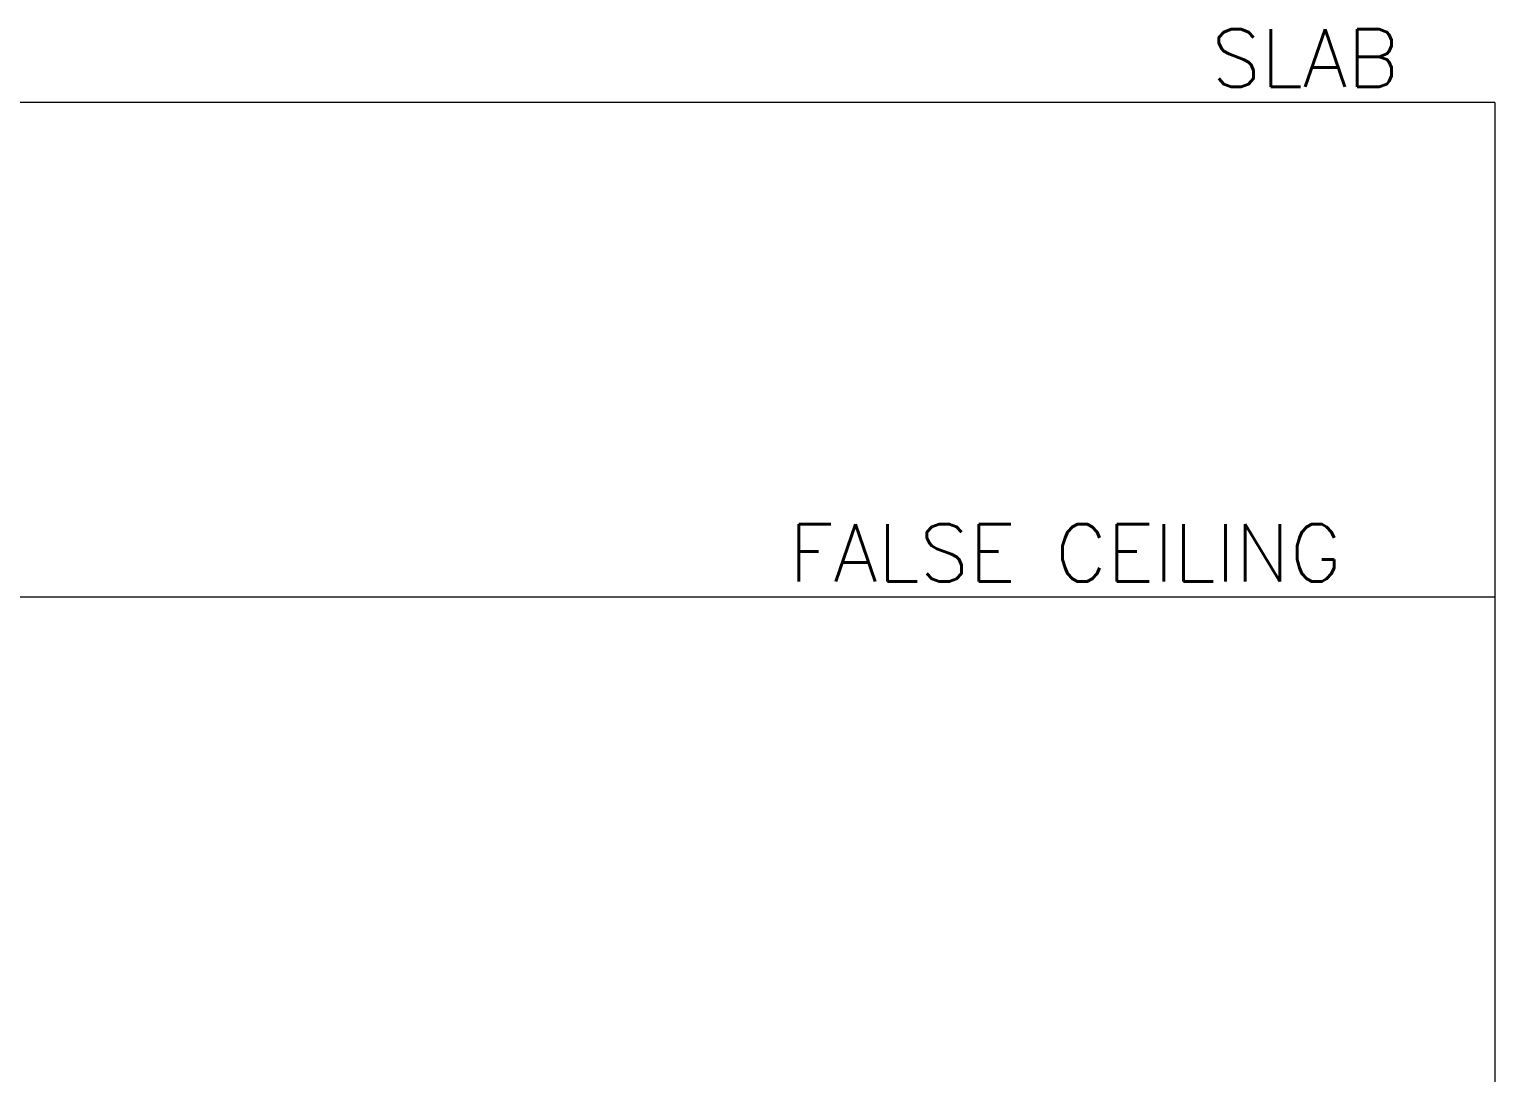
# Model space of a CAD drawing. Extents: x 3552052 to 4102982, y -707811 to -630695.
# Drawn here: x 3664658 to 3667204, y -698372 to -696558 of the extents above; entities that cross this region are included whole.
import ezdxf

# ---------------------------------------------------------------- set-up
doc = ezdxf.new("R2010")
doc.units = 0
doc.header["$LTSCALE"] = 6
doc.header["$MEASUREMENT"] = 0
doc.layers.add('ELE-SOCKET NMBERING', color=7, linetype='CONTINUOUS', lineweight=9)
doc.layers.add('MEP_HVAC_RA_DUCT', color=1, linetype='CONTINUOUS', lineweight=0)
doc.styles.add('Annotation', font='tahoma.ttf')

msp = doc.modelspace()

# ---------------------------------------------------------------- linework, layer by layer
at = {"layer": 'MEP_HVAC_RA_DUCT', "color": 8, "linetype": 'ByBlock'}
msp.add_line((3667204.2, -696685.7), (3667204.2, -700185.7), dxfattribs=at)
for points in [[(3667204.2, -696685.7), (3660644.2, -696685.7)], [(3667204.2, -697545.7), (3660644.2, -697545.7)]]:
    msp.add_lwpolyline(points, dxfattribs=at)

# ---------------------------------------------------------------- texts
at = {"layer": 'ELE-SOCKET NMBERING', "color": 0, "char_height": 100.004, "width": 2358.602, "attachment_point": 1, "style": 'Annotation'}
for s, insert in [('{\\Fromans|c0;SLAB}', (3666712.3, -696558.3)), ('{\\Fromans|c0;FALSE CEILING }', (3665977.9, -697418.3))]:
    msp.add_mtext(s, dxfattribs=dict(at, insert=insert))

doc.saveas('drawing.dxf')
